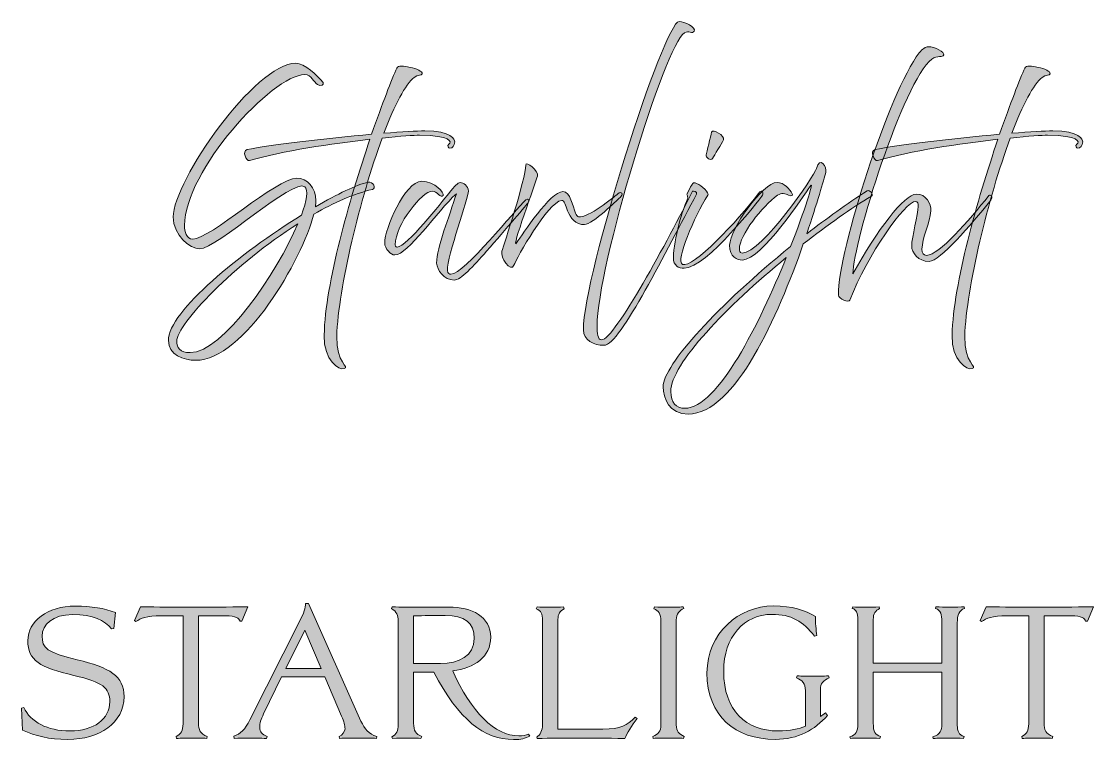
# Model space of a CAD drawing. Header units: millimetres. Extents: x 23.1 to 59.4, y -79.5 to -34.4.
# Drawn here: x 23.07 to 59.38, y -58.77 to -34.43 of the extents above; entities that cross this region are included whole.
import ezdxf

# ---------------------------------------------------------------- set-up
doc = ezdxf.new("R2010")
doc.units = ezdxf.units.MM
doc.header["$MEASUREMENT"] = 0
doc.layers.add('Layer 1', color=7, linetype='Continuous', lineweight=0)

msp = doc.modelspace()

# ---------------------------------------------------------------- hatches: boundary and pattern name
at = {"layer": 'Layer 1', "transparency": 33554687}
h = msp.add_hatch(color=250, dxfattribs=at)
h.dxf.hatch_style = 2
edge = h.paths.add_edge_path()
edge.add_spline(control_points=[(42.104, -44.881), (42.104, -43.026), (44.835, -34.432), (45.35, -34.432), (45.515, -34.432), (45.934, -34.642), (45.858, -34.762), (45.794, -34.864), (45.674, -34.731), (45.528, -34.819), (44.861, -35.226), (42.568, -42.759), (42.568, -44.76), (42.568, -44.982), (42.58, -45.224), (42.72, -45.224), (43.158, -45.224), (45.007, -41.769), (45.801, -40.187), (45.814, -40.161), (45.979, -40.206), (45.934, -40.288), (44.937, -42.137), (43.349, -45.408), (42.803, -45.408), (42.466, -45.408), (42.104, -45.23), (42.104, -44.881)], knot_values=[0, 0, 0, 0, 1, 1, 1, 2, 2, 2, 3, 3, 3, 4, 4, 4, 5, 5, 5, 6, 6, 6, 7, 7, 7, 8, 8, 8, 9, 9, 9, 9], degree=3, periodic=0)
h = msp.add_hatch(color=250, dxfattribs=at)
h.dxf.hatch_style = 2
edge = h.paths.add_edge_path()
edge.add_spline(control_points=[(50.74, -43.712), (50.74, -42.137), (52.462, -36.84), (53.478, -35.499), (53.58, -35.366), (53.7, -35.29), (53.776, -35.29), (54.018, -35.29), (54.342, -35.48), (54.31, -35.569), (54.278, -35.664), (54.094, -35.569), (53.91, -35.709), (52.931, -36.458), (51.235, -41.946), (51.235, -42.982), (52.042, -41.521), (52.97, -40.282), (53.382, -40.282), (53.713, -40.282), (53.884, -40.6), (53.872, -40.854), (53.852, -41.254), (53.573, -41.769), (53.573, -42.15), (53.573, -42.289), (53.624, -42.359), (53.726, -42.359), (54.157, -42.359), (55.155, -41.178), (55.841, -40.333), (55.885, -40.276), (55.999, -40.371), (55.904, -40.492), (55.218, -41.336), (54.177, -42.563), (53.814, -42.563), (53.446, -42.563), (53.224, -42.283), (53.224, -42.029), (53.224, -41.775), (53.446, -40.924), (53.446, -40.708), (53.446, -40.606), (53.427, -40.53), (53.363, -40.53), (53.001, -40.53), (51.718, -42.334), (51.134, -43.877), (51.096, -43.973), (50.74, -43.827), (50.74, -43.712)], knot_values=[0, 0, 0, 0, 1, 1, 1, 2, 2, 2, 3, 3, 3, 4, 4, 4, 5, 5, 5, 6, 6, 6, 7, 7, 7, 8, 8, 8, 9, 9, 9, 10, 10, 10, 11, 11, 11, 12, 12, 12, 13, 13, 13, 14, 14, 14, 15, 15, 15, 16, 16, 16, 17, 17, 17, 17], degree=3, periodic=0)
h = msp.add_hatch(color=250, dxfattribs=at)
h.dxf.hatch_style = 2
edge = h.paths.add_edge_path()
edge.add_spline(control_points=[(28.782, -45.656), (29.9, -45.656), (31.723, -42.956), (32.435, -41.286), (30.294, -42.645), (28.331, -44.678), (28.331, -45.275), (28.331, -45.478), (28.433, -45.656), (28.782, -45.656)], knot_values=[0, 0, 0, 0, 1, 1, 1, 2, 2, 2, 3, 3, 3, 3], degree=3, periodic=0)
edge = h.paths.add_edge_path()
edge.add_spline(control_points=[(28.045, -45.249), (28.045, -44.252), (30.516, -42.258), (32.549, -41), (32.733, -40.505), (32.79, -40.142), (32.663, -40.035), (32.288, -39.717), (29.684, -42.137), (29.106, -42.137), (28.769, -42.137), (28.211, -41.68), (28.211, -41.057), (28.211, -39.856), (30.98, -35.848), (32.365, -35.848), (32.651, -35.848), (33.089, -36.249), (33.286, -36.503), (33.324, -36.573), (33.216, -36.643), (33.095, -36.566), (32.974, -36.49), (32.892, -36.236), (32.669, -36.236), (31.558, -36.236), (28.592, -39.514), (28.592, -41.343), (28.592, -41.546), (28.661, -41.813), (28.871, -41.813), (29.449, -41.813), (31.71, -39.742), (32.396, -39.742), (32.752, -39.742), (33.044, -40.072), (33.044, -40.505), (33.044, -40.568), (33.038, -40.632), (33.025, -40.714), (33.775, -40.276), (34.423, -39.965), (34.81, -39.882), (34.988, -39.844), (35.096, -40.092), (34.956, -40.123), (34.327, -40.276), (33.648, -40.574), (32.974, -40.962), (32.581, -42.505), (30.605, -45.916), (28.973, -45.916), (28.573, -45.916), (28.045, -45.726), (28.045, -45.249)], knot_values=[0, 0, 0, 0, 1, 1, 1, 2, 2, 2, 3, 3, 3, 4, 4, 4, 5, 5, 5, 6, 6, 6, 7, 7, 7, 8, 8, 8, 9, 9, 9, 10, 10, 10, 11, 11, 11, 12, 12, 12, 13, 13, 13, 14, 14, 14, 15, 15, 15, 16, 16, 16, 17, 17, 17, 18, 18, 18, 18], degree=3, periodic=0)
h = msp.add_hatch(color=250, dxfattribs=at)
h.dxf.hatch_style = 2
edge = h.paths.add_edge_path()
edge.add_spline(control_points=[(33.322, -45.059), (33.367, -43.293), (34.173, -40.486), (34.872, -38.427), (33.589, -38.574), (31.899, -38.821), (30.794, -39.145), (30.692, -39.177), (30.521, -38.821), (30.711, -38.777), (31.41, -38.624), (33.386, -38.396), (34.929, -38.256), (35.291, -37.214), (35.615, -36.382), (35.787, -36.014), (35.831, -35.918), (36.009, -35.944), (36.231, -35.988), (36.447, -36.033), (36.663, -36.122), (36.638, -36.211), (36.625, -36.262), (36.498, -36.236), (36.371, -36.331), (36.072, -36.554), (35.71, -37.271), (35.348, -38.224), (35.958, -38.173), (36.46, -38.142), (36.733, -38.142), (37.648, -38.142), (37.743, -38.434), (37.743, -38.516), (37.743, -38.637), (37.667, -38.726), (37.578, -38.732), (37.533, -38.732), (37.476, -38.637), (37.546, -38.592), (37.654, -38.516), (37.622, -38.294), (36.555, -38.288), (36.377, -38.288), (35.907, -38.32), (35.291, -38.383), (34.535, -40.422), (33.811, -43.439), (33.748, -45.103), (33.716, -46.018), (34.211, -46.132), (34.002, -46.196), (33.83, -46.253), (33.303, -45.942), (33.322, -45.059)], knot_values=[0, 0, 0, 0, 1, 1, 1, 2, 2, 2, 3, 3, 3, 4, 4, 4, 5, 5, 5, 6, 6, 6, 7, 7, 7, 8, 8, 8, 9, 9, 9, 10, 10, 10, 11, 11, 11, 12, 12, 12, 13, 13, 13, 14, 14, 14, 15, 15, 15, 16, 16, 16, 17, 17, 17, 18, 18, 18, 18], degree=3, periodic=0)
h = msp.add_hatch(color=250, dxfattribs=at)
h.dxf.hatch_style = 2
edge = h.paths.add_edge_path()
edge.add_spline(control_points=[(54.594, -45.059), (54.639, -43.293), (55.446, -40.486), (56.144, -38.427), (54.861, -38.574), (53.172, -38.821), (52.066, -39.145), (51.965, -39.177), (51.793, -38.821), (51.984, -38.777), (52.682, -38.624), (54.658, -38.396), (56.202, -38.256), (56.564, -37.214), (56.887, -36.382), (57.059, -36.014), (57.103, -35.918), (57.281, -35.944), (57.504, -35.988), (57.72, -36.033), (57.935, -36.122), (57.91, -36.211), (57.898, -36.262), (57.77, -36.236), (57.643, -36.331), (57.345, -36.554), (56.983, -37.271), (56.621, -38.224), (57.231, -38.173), (57.732, -38.142), (58.005, -38.142), (58.92, -38.142), (59.016, -38.434), (59.016, -38.516), (59.016, -38.637), (58.939, -38.726), (58.85, -38.732), (58.806, -38.732), (58.749, -38.637), (58.818, -38.592), (58.927, -38.516), (58.895, -38.294), (57.828, -38.288), (57.65, -38.288), (57.18, -38.32), (56.564, -38.383), (55.808, -40.422), (55.084, -43.439), (55.02, -45.103), (54.988, -46.018), (55.484, -46.132), (55.274, -46.196), (55.103, -46.253), (54.575, -45.942), (54.594, -45.059)], knot_values=[0, 0, 0, 0, 1, 1, 1, 2, 2, 2, 3, 3, 3, 4, 4, 4, 5, 5, 5, 6, 6, 6, 7, 7, 7, 8, 8, 8, 9, 9, 9, 10, 10, 10, 11, 11, 11, 12, 12, 12, 13, 13, 13, 14, 14, 14, 15, 15, 15, 16, 16, 16, 17, 17, 17, 18, 18, 18, 18], degree=3, periodic=0)
h = msp.add_hatch(color=250, dxfattribs=at)
h.dxf.hatch_style = 2
edge = h.paths.add_edge_path()
edge.add_spline(control_points=[(46.257, -38.955), (46.283, -38.866), (46.41, -38.326), (46.448, -38.186), (46.486, -38.046), (46.905, -38.313), (46.848, -38.446), (46.791, -38.58), (46.53, -38.967), (46.48, -39.075), (46.429, -39.177), (46.232, -39.043), (46.257, -38.955)], knot_values=[0, 0, 0, 0, 1, 1, 1, 2, 2, 2, 3, 3, 3, 4, 4, 4, 4], degree=3, periodic=0)
edge = h.paths.add_edge_path()
edge.add_spline(control_points=[(45.152, -42.429), (45.152, -41.826), (45.489, -40.733), (45.622, -40.473), (45.641, -40.435), (45.641, -40.403), (45.635, -40.371), (45.628, -40.333), (45.59, -40.32), (45.616, -40.27), (45.756, -39.99), (45.794, -39.92), (45.838, -39.907), (45.863, -39.901), (45.902, -39.901), (45.94, -39.92), (46.124, -39.99), (46.365, -40.244), (46.321, -40.32), (45.863, -41.038), (45.216, -42.55), (45.457, -42.664), (45.8, -42.823), (47.337, -41.19), (48.029, -40.27), (48.182, -40.066), (48.22, -40.282), (48.15, -40.358), (48.08, -40.435), (46.276, -42.798), (45.514, -42.798), (45.33, -42.798), (45.152, -42.721), (45.152, -42.429)], knot_values=[0, 0, 0, 0, 1, 1, 1, 2, 2, 2, 3, 3, 3, 4, 4, 4, 5, 5, 5, 6, 6, 6, 7, 7, 7, 8, 8, 8, 9, 9, 9, 10, 10, 10, 11, 11, 11, 11], degree=3, periodic=0)
h = msp.add_hatch(color=250, dxfattribs=at)
h.dxf.hatch_style = 2
edge = h.paths.add_edge_path()
edge.add_spline(control_points=[(39.342, -42.219), (39.412, -42.01), (40.149, -39.761), (40.149, -39.298), (40.149, -39.139), (40.6, -39.494), (40.549, -39.673), (40.498, -39.85), (39.628, -42.238), (39.837, -41.94), (40.047, -41.641), (40.993, -40.187), (41.406, -40.2), (41.673, -40.206), (41.737, -40.689), (41.832, -40.924), (41.864, -40.994), (41.902, -41.044), (41.94, -41.051), (42.258, -41.102), (43.134, -40.39), (43.267, -40.276), (43.401, -40.161), (43.471, -40.295), (43.35, -40.397), (43.229, -40.498), (42.416, -41.305), (42.143, -41.318), (41.838, -41.33), (41.66, -41.083), (41.565, -40.854), (41.489, -40.663), (41.463, -40.492), (41.368, -40.498), (40.892, -40.549), (39.85, -42.448), (39.748, -42.696), (39.647, -42.944), (39.272, -42.429), (39.342, -42.219)], knot_values=[0, 0, 0, 0, 1, 1, 1, 2, 2, 2, 3, 3, 3, 4, 4, 4, 5, 5, 5, 6, 6, 6, 7, 7, 7, 8, 8, 8, 9, 9, 9, 10, 10, 10, 11, 11, 11, 12, 12, 12, 13, 13, 13, 13], degree=3, periodic=0)
h = msp.add_hatch(color=250, dxfattribs=at)
h.dxf.hatch_style = 2
edge = h.paths.add_edge_path()
edge.add_spline(control_points=[(45.539, -47.542), (46.657, -47.542), (48.08, -44.64), (48.975, -42.435), (46.974, -44.074), (45.063, -46.044), (45.063, -46.971), (45.063, -47.345), (45.24, -47.542), (45.539, -47.542)], knot_values=[0, 0, 0, 0, 1, 1, 1, 2, 2, 2, 3, 3, 3, 3], degree=3, periodic=0)
edge = h.paths.add_edge_path()
edge.add_spline(control_points=[(44.802, -46.812), (44.802, -46.081), (46.708, -44.011), (49.121, -42.061), (49.617, -40.809), (49.903, -39.869), (49.807, -39.996), (49.547, -40.352), (48.143, -42.518), (47.489, -42.518), (47.311, -42.518), (47.057, -42.423), (47.057, -42.016), (47.057, -41.47), (48.181, -39.889), (48.664, -39.889), (48.899, -39.889), (49.102, -40.123), (49.179, -40.27), (49.191, -40.295), (49.198, -40.384), (49.051, -40.314), (48.95, -40.263), (48.804, -40.231), (48.683, -40.32), (48.156, -40.695), (47.387, -41.68), (47.387, -42.143), (47.387, -42.188), (47.387, -42.283), (47.476, -42.283), (48.15, -42.283), (49.934, -39.66), (49.998, -39.412), (50.112, -38.98), (50.366, -39.368), (50.315, -39.545), (50.246, -39.793), (50.017, -40.606), (49.668, -41.629), (50.335, -41.114), (51.027, -40.619), (51.719, -40.168), (51.802, -40.117), (51.942, -40.301), (51.859, -40.352), (51.192, -40.752), (50.379, -41.324), (49.553, -41.972), (48.696, -44.405), (47.248, -47.739), (45.653, -47.739), (45.018, -47.739), (44.802, -47.206), (44.802, -46.812)], knot_values=[0, 0, 0, 0, 1, 1, 1, 2, 2, 2, 3, 3, 3, 4, 4, 4, 5, 5, 5, 6, 6, 6, 7, 7, 7, 8, 8, 8, 9, 9, 9, 10, 10, 10, 11, 11, 11, 12, 12, 12, 13, 13, 13, 14, 14, 14, 15, 15, 15, 16, 16, 16, 17, 17, 17, 18, 18, 18, 18], degree=3, periodic=0)
h = msp.add_hatch(color=250, dxfattribs=at)
h.dxf.hatch_style = 2
edge = h.paths.add_edge_path()
edge.add_spline(control_points=[(37.133, -42.62), (37.133, -42.08), (37.565, -41.044), (37.8, -40.27), (37.145, -40.873), (36.148, -42.347), (35.716, -42.347), (35.589, -42.347), (35.373, -42.15), (35.373, -41.927), (35.373, -41.489), (36.04, -39.85), (36.631, -39.85), (37.069, -39.85), (37.406, -40.25), (37.355, -40.327), (37.279, -40.435), (37.133, -40.181), (36.993, -40.181), (36.644, -40.181), (35.729, -41.318), (35.729, -42.003), (35.729, -42.073), (35.78, -42.08), (35.799, -42.08), (36.097, -42.08), (37.323, -40.543), (37.539, -40.27), (37.755, -39.996), (37.844, -39.895), (37.933, -39.895), (38.022, -39.895), (38.212, -40.009), (38.212, -40.181), (38.212, -40.409), (37.495, -42.372), (37.495, -42.867), (37.495, -42.982), (37.584, -43.001), (37.615, -43.001), (38.054, -43.001), (39.819, -40.79), (40.15, -40.479), (40.239, -40.397), (40.277, -40.523), (40.232, -40.574), (40.207, -40.606), (39.476, -41.476), (38.822, -42.219), (38.365, -42.734), (37.952, -43.198), (37.723, -43.198), (37.393, -43.198), (37.133, -42.855), (37.133, -42.62)], knot_values=[0, 0, 0, 0, 1, 1, 1, 2, 2, 2, 3, 3, 3, 4, 4, 4, 5, 5, 5, 6, 6, 6, 7, 7, 7, 8, 8, 8, 9, 9, 9, 10, 10, 10, 11, 11, 11, 12, 12, 12, 13, 13, 13, 14, 14, 14, 15, 15, 15, 16, 16, 16, 17, 17, 17, 18, 18, 18, 18], degree=3, periodic=0)
h = msp.add_hatch(color=250, dxfattribs=at)
h.dxf.hatch_style = 2
edge = h.paths.add_edge_path()
edge.add_spline(control_points=[(24.643, -58.761), (23.989, -58.761), (23.551, -58.647), (23.106, -58.45), (23.106, -58.45), (23.068, -57.701), (23.068, -57.701), (23.068, -57.701), (23.144, -57.681), (23.144, -57.681), (23.373, -58.17), (23.945, -58.475), (24.713, -58.475), (25.52, -58.475), (26.06, -58.075), (26.06, -57.485), (26.06, -57.014), (25.825, -56.824), (24.847, -56.595), (23.684, -56.322), (23.284, -56.087), (23.284, -55.42), (23.284, -54.753), (23.945, -54.245), (24.897, -54.245), (25.45, -54.245), (25.869, -54.321), (26.257, -54.461), (26.257, -54.461), (26.193, -55.001), (26.193, -55.001), (26.193, -55.001), (26.123, -55.013), (26.123, -55.013), (25.876, -54.728), (25.507, -54.531), (24.796, -54.531), (24.135, -54.531), (23.767, -54.874), (23.767, -55.261), (23.767, -55.655), (23.932, -55.826), (24.961, -56.068), (26.054, -56.322), (26.543, -56.614), (26.543, -57.313), (26.543, -58.209), (25.704, -58.761), (24.643, -58.761)], knot_values=[0, 0, 0, 0, 1, 1, 1, 2, 2, 2, 3, 3, 3, 4, 4, 4, 5, 5, 5, 6, 6, 6, 7, 7, 7, 8, 8, 8, 9, 9, 9, 10, 10, 10, 11, 11, 11, 12, 12, 12, 13, 13, 13, 14, 14, 14, 15, 15, 15, 16, 16, 16, 16], degree=3, periodic=0)
h = msp.add_hatch(color=250, dxfattribs=at)
h.dxf.hatch_style = 2
edge = h.paths.add_edge_path()
edge.add_spline(control_points=[(30.537, -54.759), (30.537, -54.759), (30.473, -54.759), (30.473, -54.759), (30.435, -54.664), (30.359, -54.575), (29.971, -54.575), (29.971, -54.575), (29.063, -54.575), (29.063, -54.575), (29.063, -54.575), (29.063, -58.196), (29.063, -58.196), (29.063, -58.45), (29.127, -58.571), (29.355, -58.66), (29.355, -58.66), (29.343, -58.729), (29.343, -58.729), (29.19, -58.717), (28.993, -58.717), (28.834, -58.717), (28.682, -58.717), (28.466, -58.723), (28.32, -58.729), (28.32, -58.729), (28.307, -58.66), (28.307, -58.66), (28.472, -58.583), (28.542, -58.469), (28.542, -58.234), (28.542, -58.234), (28.542, -54.575), (28.542, -54.575), (28.542, -54.575), (27.812, -54.575), (27.812, -54.575), (27.291, -54.575), (27.119, -54.652), (26.948, -54.772), (26.948, -54.772), (26.897, -54.734), (26.897, -54.734), (26.897, -54.734), (27.1, -54.27), (27.1, -54.27), (27.767, -54.277), (28.148, -54.283), (28.815, -54.283), (29.565, -54.283), (29.997, -54.277), (30.74, -54.27), (30.74, -54.27), (30.537, -54.759), (30.537, -54.759)], knot_values=[0, 0, 0, 0, 1, 1, 1, 2, 2, 2, 3, 3, 3, 4, 4, 4, 5, 5, 5, 6, 6, 6, 7, 7, 7, 8, 8, 8, 9, 9, 9, 10, 10, 10, 11, 11, 11, 12, 12, 12, 13, 13, 13, 14, 14, 14, 15, 15, 15, 16, 16, 16, 17, 17, 17, 18, 18, 18, 18], degree=3, periodic=0)
h = msp.add_hatch(color=250, dxfattribs=at)
h.dxf.hatch_style = 2
edge = h.paths.add_edge_path()
edge.add_spline(control_points=[(32.664, -55.064), (32.664, -55.064), (32.022, -56.36), (32.022, -56.36), (32.022, -56.36), (33.216, -56.36), (33.216, -56.36), (33.216, -56.36), (32.664, -55.064), (32.664, -55.064)], knot_values=[0, 0, 0, 0, 1, 1, 1, 2, 2, 2, 3, 3, 3, 3], degree=3, periodic=0)
edge = h.paths.add_edge_path()
edge.add_spline(control_points=[(35.09, -58.729), (34.906, -58.71), (34.747, -58.717), (34.512, -58.717), (34.296, -58.717), (34.048, -58.717), (33.845, -58.729), (33.845, -58.729), (33.826, -58.666), (33.826, -58.666), (33.94, -58.615), (34.029, -58.501), (34.029, -58.399), (34.029, -58.285), (33.997, -58.164), (33.915, -57.973), (33.915, -57.973), (33.343, -56.646), (33.343, -56.646), (33.343, -56.646), (31.882, -56.646), (31.882, -56.646), (31.882, -56.646), (31.273, -57.891), (31.273, -57.891), (31.177, -58.088), (31.139, -58.215), (31.139, -58.348), (31.139, -58.52), (31.222, -58.577), (31.387, -58.666), (31.387, -58.666), (31.368, -58.729), (31.368, -58.729), (31.152, -58.723), (30.974, -58.717), (30.758, -58.717), (30.567, -58.717), (30.459, -58.717), (30.275, -58.729), (30.275, -58.729), (30.263, -58.653), (30.263, -58.653), (30.485, -58.577), (30.644, -58.431), (30.809, -58.101), (30.809, -58.101), (32.498, -54.741), (32.498, -54.741), (32.632, -54.474), (32.689, -54.308), (32.689, -54.156), (32.689, -54.156), (32.797, -54.156), (32.797, -54.156), (32.797, -54.156), (34.569, -58.139), (34.569, -58.139), (34.69, -58.412), (34.842, -58.577), (35.103, -58.666), (35.103, -58.666), (35.09, -58.729), (35.09, -58.729)], knot_values=[0, 0, 0, 0, 1, 1, 1, 2, 2, 2, 3, 3, 3, 4, 4, 4, 5, 5, 5, 6, 6, 6, 7, 7, 7, 8, 8, 8, 9, 9, 9, 10, 10, 10, 11, 11, 11, 12, 12, 12, 13, 13, 13, 14, 14, 14, 15, 15, 15, 16, 16, 16, 17, 17, 17, 18, 18, 18, 19, 19, 19, 20, 20, 20, 21, 21, 21, 21], degree=3, periodic=0)
h = msp.add_hatch(color=250, dxfattribs=at)
h.dxf.hatch_style = 2
edge = h.paths.add_edge_path()
edge.add_spline(control_points=[(37.42, -54.562), (37.013, -54.562), (36.721, -54.569), (36.353, -54.575), (36.353, -54.575), (36.353, -56.188), (36.353, -56.188), (36.658, -56.188), (36.943, -56.195), (37.261, -56.195), (37.883, -56.195), (38.404, -55.928), (38.404, -55.344), (38.404, -54.804), (38.087, -54.562), (37.42, -54.562)], knot_values=[0, 0, 0, 0, 1, 1, 1, 2, 2, 2, 3, 3, 3, 4, 4, 4, 5, 5, 5, 5], degree=3, periodic=0)
edge = h.paths.add_edge_path()
edge.add_spline(control_points=[(39.738, -58.767), (38.735, -58.767), (37.883, -58.094), (37.032, -56.481), (36.759, -56.481), (36.562, -56.481), (36.353, -56.481), (36.353, -56.481), (36.353, -58.209), (36.353, -58.209), (36.353, -58.469), (36.429, -58.577), (36.626, -58.66), (36.626, -58.66), (36.594, -58.729), (36.594, -58.729), (36.391, -58.71), (36.289, -58.717), (36.111, -58.717), (35.933, -58.717), (35.825, -58.717), (35.641, -58.729), (35.641, -58.729), (35.616, -58.672), (35.616, -58.672), (35.768, -58.602), (35.832, -58.469), (35.832, -58.259), (35.832, -58.259), (35.832, -54.728), (35.832, -54.728), (35.832, -54.588), (35.781, -54.423), (35.603, -54.327), (35.603, -54.327), (35.622, -54.27), (35.622, -54.27), (35.94, -54.283), (36.181, -54.283), (36.499, -54.283), (36.835, -54.283), (37.216, -54.277), (37.547, -54.277), (38.322, -54.277), (38.963, -54.601), (38.963, -55.299), (38.963, -55.973), (38.404, -56.335), (37.68, -56.443), (38.296, -57.834), (39.109, -58.64), (39.916, -58.64), (40.056, -58.64), (40.145, -58.628), (40.246, -58.583), (40.246, -58.583), (40.284, -58.653), (40.284, -58.653), (40.132, -58.729), (39.999, -58.767), (39.738, -58.767)], knot_values=[0, 0, 0, 0, 1, 1, 1, 2, 2, 2, 3, 3, 3, 4, 4, 4, 5, 5, 5, 6, 6, 6, 7, 7, 7, 8, 8, 8, 9, 9, 9, 10, 10, 10, 11, 11, 11, 12, 12, 12, 13, 13, 13, 14, 14, 14, 15, 15, 15, 16, 16, 16, 17, 17, 17, 18, 18, 18, 19, 19, 19, 20, 20, 20, 20], degree=3, periodic=0)
h = msp.add_hatch(color=250, dxfattribs=at)
h.dxf.hatch_style = 2
edge = h.paths.add_edge_path()
edge.add_spline(control_points=[(43.503, -58.729), (42.855, -58.723), (42.487, -58.723), (41.839, -58.723), (41.331, -58.723), (41.02, -58.723), (40.537, -58.729), (40.537, -58.729), (40.524, -58.685), (40.524, -58.685), (40.632, -58.615), (40.721, -58.45), (40.721, -58.266), (40.721, -58.266), (40.721, -54.741), (40.721, -54.741), (40.721, -54.493), (40.67, -54.397), (40.505, -54.34), (40.505, -54.34), (40.537, -54.27), (40.537, -54.27), (40.651, -54.283), (40.791, -54.283), (40.95, -54.283), (41.109, -54.283), (41.318, -54.283), (41.433, -54.27), (41.433, -54.27), (41.452, -54.34), (41.452, -54.34), (41.299, -54.41), (41.242, -54.518), (41.242, -54.702), (41.242, -54.702), (41.242, -58.412), (41.242, -58.412), (41.242, -58.412), (42.766, -58.412), (42.766, -58.412), (43.389, -58.412), (43.567, -58.291), (43.859, -58.005), (43.859, -58.005), (43.923, -58.056), (43.923, -58.056), (43.745, -58.272), (43.579, -58.571), (43.503, -58.729)], knot_values=[0, 0, 0, 0, 1, 1, 1, 2, 2, 2, 3, 3, 3, 4, 4, 4, 5, 5, 5, 6, 6, 6, 7, 7, 7, 8, 8, 8, 9, 9, 9, 10, 10, 10, 11, 11, 11, 12, 12, 12, 13, 13, 13, 14, 14, 14, 15, 15, 15, 16, 16, 16, 16], degree=3, periodic=0)
h = msp.add_hatch(color=250, dxfattribs=at)
h.dxf.hatch_style = 2
edge = h.paths.add_edge_path()
edge.add_spline(control_points=[(45.497, -58.729), (45.338, -58.717), (45.153, -58.717), (44.995, -58.717), (44.811, -58.717), (44.633, -58.717), (44.468, -58.729), (44.468, -58.729), (44.455, -58.666), (44.455, -58.666), (44.639, -58.583), (44.728, -58.494), (44.728, -58.272), (44.728, -58.272), (44.728, -54.753), (44.728, -54.753), (44.728, -54.506), (44.652, -54.397), (44.487, -54.334), (44.487, -54.334), (44.512, -54.27), (44.512, -54.27), (44.671, -54.283), (44.823, -54.283), (44.982, -54.283), (45.141, -54.283), (45.338, -54.283), (45.484, -54.27), (45.484, -54.27), (45.509, -54.327), (45.509, -54.327), (45.35, -54.391), (45.249, -54.506), (45.249, -54.709), (45.249, -54.709), (45.249, -58.266), (45.249, -58.266), (45.249, -58.488), (45.344, -58.583), (45.516, -58.666), (45.516, -58.666), (45.497, -58.729), (45.497, -58.729)], knot_values=[0, 0, 0, 0, 1, 1, 1, 2, 2, 2, 3, 3, 3, 4, 4, 4, 5, 5, 5, 6, 6, 6, 7, 7, 7, 8, 8, 8, 9, 9, 9, 10, 10, 10, 11, 11, 11, 12, 12, 12, 13, 13, 13, 14, 14, 14, 14], degree=3, periodic=0)
h = msp.add_hatch(color=250, dxfattribs=at)
h.dxf.hatch_style = 2
edge = h.paths.add_edge_path()
edge.add_spline(control_points=[(50.133, -57.071), (50.133, -57.071), (50.133, -57.986), (50.133, -57.986), (50.19, -57.948), (50.247, -57.91), (50.304, -57.866), (50.304, -57.866), (50.374, -57.948), (50.374, -57.948), (49.942, -58.437), (49.39, -58.761), (48.595, -58.761), (47.249, -58.761), (46.29, -57.973), (46.29, -56.506), (46.29, -55.16), (47.382, -54.239), (48.532, -54.239), (49.186, -54.239), (49.606, -54.385), (49.961, -54.601), (49.961, -54.772), (49.987, -55.071), (50.012, -55.236), (50.012, -55.236), (49.936, -55.268), (49.936, -55.268), (49.548, -54.759), (49.148, -54.524), (48.488, -54.524), (47.554, -54.524), (46.855, -55.28), (46.855, -56.449), (46.855, -57.789), (47.624, -58.475), (48.697, -58.475), (49.116, -58.475), (49.402, -58.405), (49.625, -58.31), (49.625, -58.31), (49.625, -57.11), (49.625, -57.11), (49.625, -56.875), (49.51, -56.741), (49.326, -56.678), (49.326, -56.678), (49.345, -56.608), (49.345, -56.608), (49.504, -56.62), (49.713, -56.62), (49.872, -56.62), (50.057, -56.62), (50.228, -56.62), (50.406, -56.608), (50.406, -56.608), (50.431, -56.678), (50.431, -56.678), (50.228, -56.76), (50.133, -56.868), (50.133, -57.071)], knot_values=[0, 0, 0, 0, 1, 1, 1, 2, 2, 2, 3, 3, 3, 4, 4, 4, 5, 5, 5, 6, 6, 6, 7, 7, 7, 8, 8, 8, 9, 9, 9, 10, 10, 10, 11, 11, 11, 12, 12, 12, 13, 13, 13, 14, 14, 14, 15, 15, 15, 16, 16, 16, 17, 17, 17, 18, 18, 18, 19, 19, 19, 20, 20, 20, 20], degree=3, periodic=0)
h = msp.add_hatch(color=250, dxfattribs=at)
h.dxf.hatch_style = 2
edge = h.paths.add_edge_path()
edge.add_spline(control_points=[(54.768, -54.817), (54.768, -54.817), (54.768, -58.278), (54.768, -58.278), (54.768, -58.494), (54.825, -58.596), (54.997, -58.666), (54.997, -58.666), (54.984, -58.729), (54.984, -58.729), (54.832, -58.723), (54.647, -58.717), (54.501, -58.717), (54.324, -58.717), (54.108, -58.723), (53.955, -58.729), (53.955, -58.729), (53.942, -58.672), (53.942, -58.672), (54.19, -58.59), (54.247, -58.463), (54.247, -58.253), (54.247, -58.253), (54.247, -56.481), (54.247, -56.481), (54.247, -56.481), (51.922, -56.481), (51.922, -56.481), (51.922, -56.481), (51.922, -58.202), (51.922, -58.202), (51.922, -58.526), (51.986, -58.583), (52.17, -58.666), (52.17, -58.666), (52.145, -58.729), (52.145, -58.729), (52.005, -58.717), (51.834, -58.717), (51.669, -58.717), (51.471, -58.717), (51.332, -58.717), (51.148, -58.729), (51.148, -58.729), (51.129, -58.672), (51.129, -58.672), (51.332, -58.615), (51.402, -58.494), (51.402, -58.228), (51.402, -58.228), (51.402, -54.721), (51.402, -54.721), (51.402, -54.455), (51.351, -54.372), (51.211, -54.321), (51.211, -54.321), (51.23, -54.27), (51.23, -54.27), (51.338, -54.283), (51.51, -54.283), (51.656, -54.283), (51.827, -54.283), (51.973, -54.283), (52.119, -54.27), (52.119, -54.27), (52.132, -54.327), (52.132, -54.327), (51.992, -54.397), (51.922, -54.499), (51.922, -54.696), (51.922, -54.696), (51.922, -56.176), (51.922, -56.176), (51.922, -56.176), (54.247, -56.176), (54.247, -56.176), (54.247, -56.176), (54.247, -54.778), (54.247, -54.778), (54.247, -54.524), (54.215, -54.397), (54.031, -54.321), (54.031, -54.321), (54.044, -54.27), (54.044, -54.27), (54.178, -54.277), (54.343, -54.283), (54.52, -54.283), (54.686, -54.283), (54.908, -54.277), (54.997, -54.27), (54.997, -54.27), (55.01, -54.321), (55.01, -54.321), (54.832, -54.397), (54.768, -54.531), (54.768, -54.817)], knot_values=[0, 0, 0, 0, 1, 1, 1, 2, 2, 2, 3, 3, 3, 4, 4, 4, 5, 5, 5, 6, 6, 6, 7, 7, 7, 8, 8, 8, 9, 9, 9, 10, 10, 10, 11, 11, 11, 12, 12, 12, 13, 13, 13, 14, 14, 14, 15, 15, 15, 16, 16, 16, 17, 17, 17, 18, 18, 18, 19, 19, 19, 20, 20, 20, 21, 21, 21, 22, 22, 22, 23, 23, 23, 24, 24, 24, 25, 25, 25, 26, 26, 26, 27, 27, 27, 28, 28, 28, 29, 29, 29, 30, 30, 30, 31, 31, 31, 32, 32, 32, 32], degree=3, periodic=0)
h = msp.add_hatch(color=250, dxfattribs=at)
h.dxf.hatch_style = 2
edge = h.paths.add_edge_path()
edge.add_spline(control_points=[(59.181, -54.759), (59.181, -54.759), (59.117, -54.759), (59.117, -54.759), (59.08, -54.664), (59.003, -54.575), (58.616, -54.575), (58.616, -54.575), (57.707, -54.575), (57.707, -54.575), (57.707, -54.575), (57.707, -58.196), (57.707, -58.196), (57.707, -58.45), (57.771, -58.571), (58, -58.66), (58, -58.66), (57.987, -58.729), (57.987, -58.729), (57.835, -58.717), (57.637, -58.717), (57.479, -58.717), (57.326, -58.717), (57.11, -58.723), (56.964, -58.729), (56.964, -58.729), (56.952, -58.66), (56.952, -58.66), (57.117, -58.583), (57.187, -58.469), (57.187, -58.234), (57.187, -58.234), (57.187, -54.575), (57.187, -54.575), (57.187, -54.575), (56.456, -54.575), (56.456, -54.575), (55.935, -54.575), (55.764, -54.652), (55.592, -54.772), (55.592, -54.772), (55.541, -54.734), (55.541, -54.734), (55.541, -54.734), (55.745, -54.27), (55.745, -54.27), (56.412, -54.277), (56.793, -54.283), (57.46, -54.283), (58.209, -54.283), (58.641, -54.277), (59.384, -54.27), (59.384, -54.27), (59.181, -54.759), (59.181, -54.759)], knot_values=[0, 0, 0, 0, 1, 1, 1, 2, 2, 2, 3, 3, 3, 4, 4, 4, 5, 5, 5, 6, 6, 6, 7, 7, 7, 8, 8, 8, 9, 9, 9, 10, 10, 10, 11, 11, 11, 12, 12, 12, 13, 13, 13, 14, 14, 14, 15, 15, 15, 16, 16, 16, 17, 17, 17, 18, 18, 18, 18], degree=3, periodic=0)

# ---------------------------------------------------------------- linework, layer by layer
at = {"layer": 'Layer 1'}
for points, knots in [([(42.104, -44.881), (42.104, -43.026), (44.835, -34.432), (45.35, -34.432), (45.515, -34.432), (45.934, -34.642), (45.858, -34.762), (45.794, -34.864), (45.674, -34.731), (45.528, -34.819), (44.861, -35.226), (42.568, -42.759), (42.568, -44.76), (42.568, -44.982), (42.58, -45.224), (42.72, -45.224), (43.158, -45.224), (45.007, -41.769), (45.801, -40.187), (45.814, -40.161), (45.979, -40.206), (45.934, -40.288), (44.937, -42.137), (43.349, -45.408), (42.803, -45.408), (42.466, -45.408), (42.104, -45.23), (42.104, -44.881)], [0, 0, 0, 0, 1, 1, 1, 2, 2, 2, 3, 3, 3, 4, 4, 4, 5, 5, 5, 6, 6, 6, 7, 7, 7, 8, 8, 8, 9, 9, 9, 9]), ([(50.74, -43.712), (50.74, -42.137), (52.462, -36.84), (53.478, -35.499), (53.58, -35.366), (53.7, -35.29), (53.776, -35.29), (54.018, -35.29), (54.342, -35.48), (54.31, -35.569), (54.278, -35.664), (54.094, -35.569), (53.91, -35.709), (52.931, -36.458), (51.235, -41.946), (51.235, -42.982), (52.042, -41.521), (52.97, -40.282), (53.382, -40.282), (53.713, -40.282), (53.884, -40.6), (53.872, -40.854), (53.852, -41.254), (53.573, -41.769), (53.573, -42.15), (53.573, -42.289), (53.624, -42.359), (53.726, -42.359), (54.157, -42.359), (55.155, -41.178), (55.841, -40.333), (55.885, -40.276), (55.999, -40.371), (55.904, -40.492), (55.218, -41.336), (54.177, -42.563), (53.814, -42.563), (53.446, -42.563), (53.224, -42.283), (53.224, -42.029), (53.224, -41.775), (53.446, -40.924), (53.446, -40.708), (53.446, -40.606), (53.427, -40.53), (53.363, -40.53), (53.001, -40.53), (51.718, -42.334), (51.134, -43.877), (51.096, -43.973), (50.74, -43.827), (50.74, -43.712)], [0, 0, 0, 0, 1, 1, 1, 2, 2, 2, 3, 3, 3, 4, 4, 4, 5, 5, 5, 6, 6, 6, 7, 7, 7, 8, 8, 8, 9, 9, 9, 10, 10, 10, 11, 11, 11, 12, 12, 12, 13, 13, 13, 14, 14, 14, 15, 15, 15, 16, 16, 16, 17, 17, 17, 17]), ([(28.045, -45.249), (28.045, -44.252), (30.516, -42.258), (32.549, -41), (32.733, -40.505), (32.79, -40.142), (32.663, -40.035), (32.288, -39.717), (29.684, -42.137), (29.106, -42.137), (28.769, -42.137), (28.211, -41.68), (28.211, -41.057), (28.211, -39.856), (30.98, -35.848), (32.365, -35.848), (32.651, -35.848), (33.089, -36.249), (33.286, -36.503), (33.324, -36.573), (33.216, -36.643), (33.095, -36.566), (32.974, -36.49), (32.892, -36.236), (32.669, -36.236), (31.558, -36.236), (28.592, -39.514), (28.592, -41.343), (28.592, -41.546), (28.661, -41.813), (28.871, -41.813), (29.449, -41.813), (31.71, -39.742), (32.396, -39.742), (32.752, -39.742), (33.044, -40.072), (33.044, -40.505), (33.044, -40.568), (33.038, -40.632), (33.025, -40.714), (33.775, -40.276), (34.423, -39.965), (34.81, -39.882), (34.988, -39.844), (35.096, -40.092), (34.956, -40.123), (34.327, -40.276), (33.648, -40.574), (32.974, -40.962), (32.581, -42.505), (30.605, -45.916), (28.973, -45.916), (28.573, -45.916), (28.045, -45.726), (28.045, -45.249)], [0, 0, 0, 0, 1, 1, 1, 2, 2, 2, 3, 3, 3, 4, 4, 4, 5, 5, 5, 6, 6, 6, 7, 7, 7, 8, 8, 8, 9, 9, 9, 10, 10, 10, 11, 11, 11, 12, 12, 12, 13, 13, 13, 14, 14, 14, 15, 15, 15, 16, 16, 16, 17, 17, 17, 18, 18, 18, 18]), ([(33.322, -45.059), (33.367, -43.293), (34.173, -40.486), (34.872, -38.427), (33.589, -38.574), (31.899, -38.821), (30.794, -39.145), (30.692, -39.177), (30.521, -38.821), (30.711, -38.777), (31.41, -38.624), (33.386, -38.396), (34.929, -38.256), (35.291, -37.214), (35.615, -36.382), (35.787, -36.014), (35.831, -35.918), (36.009, -35.944), (36.231, -35.988), (36.447, -36.033), (36.663, -36.122), (36.638, -36.211), (36.625, -36.262), (36.498, -36.236), (36.371, -36.331), (36.072, -36.554), (35.71, -37.271), (35.348, -38.224), (35.958, -38.173), (36.46, -38.142), (36.733, -38.142), (37.648, -38.142), (37.743, -38.434), (37.743, -38.516), (37.743, -38.637), (37.667, -38.726), (37.578, -38.732), (37.533, -38.732), (37.476, -38.637), (37.546, -38.592), (37.654, -38.516), (37.622, -38.294), (36.555, -38.288), (36.377, -38.288), (35.907, -38.32), (35.291, -38.383), (34.535, -40.422), (33.811, -43.439), (33.748, -45.103), (33.716, -46.018), (34.211, -46.132), (34.002, -46.196), (33.83, -46.253), (33.303, -45.942), (33.322, -45.059)], [0, 0, 0, 0, 1, 1, 1, 2, 2, 2, 3, 3, 3, 4, 4, 4, 5, 5, 5, 6, 6, 6, 7, 7, 7, 8, 8, 8, 9, 9, 9, 10, 10, 10, 11, 11, 11, 12, 12, 12, 13, 13, 13, 14, 14, 14, 15, 15, 15, 16, 16, 16, 17, 17, 17, 18, 18, 18, 18]), ([(54.594, -45.059), (54.639, -43.293), (55.446, -40.486), (56.144, -38.427), (54.861, -38.574), (53.172, -38.821), (52.066, -39.145), (51.965, -39.177), (51.793, -38.821), (51.984, -38.777), (52.682, -38.624), (54.658, -38.396), (56.202, -38.256), (56.564, -37.214), (56.887, -36.382), (57.059, -36.014), (57.103, -35.918), (57.281, -35.944), (57.504, -35.988), (57.72, -36.033), (57.935, -36.122), (57.91, -36.211), (57.898, -36.262), (57.77, -36.236), (57.643, -36.331), (57.345, -36.554), (56.983, -37.271), (56.621, -38.224), (57.231, -38.173), (57.732, -38.142), (58.005, -38.142), (58.92, -38.142), (59.016, -38.434), (59.016, -38.516), (59.016, -38.637), (58.939, -38.726), (58.85, -38.732), (58.806, -38.732), (58.749, -38.637), (58.818, -38.592), (58.927, -38.516), (58.895, -38.294), (57.828, -38.288), (57.65, -38.288), (57.18, -38.32), (56.564, -38.383), (55.808, -40.422), (55.084, -43.439), (55.02, -45.103), (54.988, -46.018), (55.484, -46.132), (55.274, -46.196), (55.103, -46.253), (54.575, -45.942), (54.594, -45.059)], [0, 0, 0, 0, 1, 1, 1, 2, 2, 2, 3, 3, 3, 4, 4, 4, 5, 5, 5, 6, 6, 6, 7, 7, 7, 8, 8, 8, 9, 9, 9, 10, 10, 10, 11, 11, 11, 12, 12, 12, 13, 13, 13, 14, 14, 14, 15, 15, 15, 16, 16, 16, 17, 17, 17, 18, 18, 18, 18]), ([(46.257, -38.955), (46.283, -38.866), (46.41, -38.326), (46.448, -38.186), (46.486, -38.046), (46.905, -38.313), (46.848, -38.446), (46.791, -38.58), (46.53, -38.967), (46.48, -39.075), (46.429, -39.177), (46.232, -39.043), (46.257, -38.955)], [0, 0, 0, 0, 1, 1, 1, 2, 2, 2, 3, 3, 3, 4, 4, 4, 4]), ([(39.342, -42.219), (39.412, -42.01), (40.149, -39.761), (40.149, -39.298), (40.149, -39.139), (40.6, -39.494), (40.549, -39.673), (40.498, -39.85), (39.628, -42.238), (39.837, -41.94), (40.047, -41.641), (40.993, -40.187), (41.406, -40.2), (41.673, -40.206), (41.737, -40.689), (41.832, -40.924), (41.864, -40.994), (41.902, -41.044), (41.94, -41.051), (42.258, -41.102), (43.134, -40.39), (43.267, -40.276), (43.401, -40.161), (43.471, -40.295), (43.35, -40.397), (43.229, -40.498), (42.416, -41.305), (42.143, -41.318), (41.838, -41.33), (41.66, -41.083), (41.565, -40.854), (41.489, -40.663), (41.463, -40.492), (41.368, -40.498), (40.892, -40.549), (39.85, -42.448), (39.748, -42.696), (39.647, -42.944), (39.272, -42.429), (39.342, -42.219)], [0, 0, 0, 0, 1, 1, 1, 2, 2, 2, 3, 3, 3, 4, 4, 4, 5, 5, 5, 6, 6, 6, 7, 7, 7, 8, 8, 8, 9, 9, 9, 10, 10, 10, 11, 11, 11, 12, 12, 12, 13, 13, 13, 13]), ([(44.802, -46.812), (44.802, -46.081), (46.708, -44.011), (49.121, -42.061), (49.617, -40.809), (49.903, -39.869), (49.807, -39.996), (49.547, -40.352), (48.143, -42.518), (47.489, -42.518), (47.311, -42.518), (47.057, -42.423), (47.057, -42.016), (47.057, -41.47), (48.181, -39.889), (48.664, -39.889), (48.899, -39.889), (49.102, -40.123), (49.179, -40.27), (49.191, -40.295), (49.198, -40.384), (49.051, -40.314), (48.95, -40.263), (48.804, -40.231), (48.683, -40.32), (48.156, -40.695), (47.387, -41.68), (47.387, -42.143), (47.387, -42.188), (47.387, -42.283), (47.476, -42.283), (48.15, -42.283), (49.934, -39.66), (49.998, -39.412), (50.112, -38.98), (50.366, -39.368), (50.315, -39.545), (50.246, -39.793), (50.017, -40.606), (49.668, -41.629), (50.335, -41.114), (51.027, -40.619), (51.719, -40.168), (51.802, -40.117), (51.942, -40.301), (51.859, -40.352), (51.192, -40.752), (50.379, -41.324), (49.553, -41.972), (48.696, -44.405), (47.248, -47.739), (45.653, -47.739), (45.018, -47.739), (44.802, -47.206), (44.802, -46.812)], [0, 0, 0, 0, 1, 1, 1, 2, 2, 2, 3, 3, 3, 4, 4, 4, 5, 5, 5, 6, 6, 6, 7, 7, 7, 8, 8, 8, 9, 9, 9, 10, 10, 10, 11, 11, 11, 12, 12, 12, 13, 13, 13, 14, 14, 14, 15, 15, 15, 16, 16, 16, 17, 17, 17, 18, 18, 18, 18]), ([(37.133, -42.62), (37.133, -42.08), (37.565, -41.044), (37.8, -40.27), (37.145, -40.873), (36.148, -42.347), (35.716, -42.347), (35.589, -42.347), (35.373, -42.15), (35.373, -41.927), (35.373, -41.489), (36.04, -39.85), (36.631, -39.85), (37.069, -39.85), (37.406, -40.25), (37.355, -40.327), (37.279, -40.435), (37.133, -40.181), (36.993, -40.181), (36.644, -40.181), (35.729, -41.318), (35.729, -42.003), (35.729, -42.073), (35.78, -42.08), (35.799, -42.08), (36.097, -42.08), (37.323, -40.543), (37.539, -40.27), (37.755, -39.996), (37.844, -39.895), (37.933, -39.895), (38.022, -39.895), (38.212, -40.009), (38.212, -40.181), (38.212, -40.409), (37.495, -42.372), (37.495, -42.867), (37.495, -42.982), (37.584, -43.001), (37.615, -43.001), (38.054, -43.001), (39.819, -40.79), (40.15, -40.479), (40.239, -40.397), (40.277, -40.523), (40.232, -40.574), (40.207, -40.606), (39.476, -41.476), (38.822, -42.219), (38.365, -42.734), (37.952, -43.198), (37.723, -43.198), (37.393, -43.198), (37.133, -42.855), (37.133, -42.62)], [0, 0, 0, 0, 1, 1, 1, 2, 2, 2, 3, 3, 3, 4, 4, 4, 5, 5, 5, 6, 6, 6, 7, 7, 7, 8, 8, 8, 9, 9, 9, 10, 10, 10, 11, 11, 11, 12, 12, 12, 13, 13, 13, 14, 14, 14, 15, 15, 15, 16, 16, 16, 17, 17, 17, 18, 18, 18, 18]), ([(45.152, -42.429), (45.152, -41.826), (45.489, -40.733), (45.622, -40.473), (45.641, -40.435), (45.641, -40.403), (45.635, -40.371), (45.628, -40.333), (45.59, -40.32), (45.616, -40.27), (45.756, -39.99), (45.794, -39.92), (45.838, -39.907), (45.863, -39.901), (45.902, -39.901), (45.94, -39.92), (46.124, -39.99), (46.365, -40.244), (46.321, -40.32), (45.863, -41.038), (45.216, -42.55), (45.457, -42.664), (45.8, -42.823), (47.337, -41.19), (48.029, -40.27), (48.182, -40.066), (48.22, -40.282), (48.15, -40.358), (48.08, -40.435), (46.276, -42.798), (45.514, -42.798), (45.33, -42.798), (45.152, -42.721), (45.152, -42.429)], [0, 0, 0, 0, 1, 1, 1, 2, 2, 2, 3, 3, 3, 4, 4, 4, 5, 5, 5, 6, 6, 6, 7, 7, 7, 8, 8, 8, 9, 9, 9, 10, 10, 10, 11, 11, 11, 11]), ([(28.782, -45.656), (29.9, -45.656), (31.723, -42.956), (32.435, -41.286), (30.294, -42.645), (28.331, -44.678), (28.331, -45.275), (28.331, -45.478), (28.433, -45.656), (28.782, -45.656)], [0, 0, 0, 0, 1, 1, 1, 2, 2, 2, 3, 3, 3, 3]), ([(45.539, -47.542), (46.657, -47.542), (48.08, -44.64), (48.975, -42.435), (46.974, -44.074), (45.063, -46.044), (45.063, -46.971), (45.063, -47.345), (45.24, -47.542), (45.539, -47.542)], [0, 0, 0, 0, 1, 1, 1, 2, 2, 2, 3, 3, 3, 3]), ([(24.643, -58.761), (23.989, -58.761), (23.551, -58.647), (23.106, -58.45), (23.106, -58.45), (23.068, -57.701), (23.068, -57.701), (23.068, -57.701), (23.144, -57.681), (23.144, -57.681), (23.373, -58.17), (23.945, -58.475), (24.713, -58.475), (25.52, -58.475), (26.06, -58.075), (26.06, -57.485), (26.06, -57.014), (25.825, -56.824), (24.847, -56.595), (23.684, -56.322), (23.284, -56.087), (23.284, -55.42), (23.284, -54.753), (23.945, -54.245), (24.897, -54.245), (25.45, -54.245), (25.869, -54.321), (26.257, -54.461), (26.257, -54.461), (26.193, -55.001), (26.193, -55.001), (26.193, -55.001), (26.123, -55.013), (26.123, -55.013), (25.876, -54.728), (25.507, -54.531), (24.796, -54.531), (24.135, -54.531), (23.767, -54.874), (23.767, -55.261), (23.767, -55.655), (23.932, -55.826), (24.961, -56.068), (26.054, -56.322), (26.543, -56.614), (26.543, -57.313), (26.543, -58.209), (25.704, -58.761), (24.643, -58.761)], [0, 0, 0, 0, 1, 1, 1, 2, 2, 2, 3, 3, 3, 4, 4, 4, 5, 5, 5, 6, 6, 6, 7, 7, 7, 8, 8, 8, 9, 9, 9, 10, 10, 10, 11, 11, 11, 12, 12, 12, 13, 13, 13, 14, 14, 14, 15, 15, 15, 16, 16, 16, 16]), ([(30.537, -54.759), (30.537, -54.759), (30.473, -54.759), (30.473, -54.759), (30.435, -54.664), (30.359, -54.575), (29.971, -54.575), (29.971, -54.575), (29.063, -54.575), (29.063, -54.575), (29.063, -54.575), (29.063, -58.196), (29.063, -58.196), (29.063, -58.45), (29.127, -58.571), (29.355, -58.66), (29.355, -58.66), (29.343, -58.729), (29.343, -58.729), (29.19, -58.717), (28.993, -58.717), (28.834, -58.717), (28.682, -58.717), (28.466, -58.723), (28.32, -58.729), (28.32, -58.729), (28.307, -58.66), (28.307, -58.66), (28.472, -58.583), (28.542, -58.469), (28.542, -58.234), (28.542, -58.234), (28.542, -54.575), (28.542, -54.575), (28.542, -54.575), (27.812, -54.575), (27.812, -54.575), (27.291, -54.575), (27.119, -54.652), (26.948, -54.772), (26.948, -54.772), (26.897, -54.734), (26.897, -54.734), (26.897, -54.734), (27.1, -54.27), (27.1, -54.27), (27.767, -54.277), (28.148, -54.283), (28.815, -54.283), (29.565, -54.283), (29.997, -54.277), (30.74, -54.27), (30.74, -54.27), (30.537, -54.759), (30.537, -54.759)], [0, 0, 0, 0, 1, 1, 1, 2, 2, 2, 3, 3, 3, 4, 4, 4, 5, 5, 5, 6, 6, 6, 7, 7, 7, 8, 8, 8, 9, 9, 9, 10, 10, 10, 11, 11, 11, 12, 12, 12, 13, 13, 13, 14, 14, 14, 15, 15, 15, 16, 16, 16, 17, 17, 17, 18, 18, 18, 18]), ([(35.09, -58.729), (34.906, -58.71), (34.747, -58.717), (34.512, -58.717), (34.296, -58.717), (34.048, -58.717), (33.845, -58.729), (33.845, -58.729), (33.826, -58.666), (33.826, -58.666), (33.94, -58.615), (34.029, -58.501), (34.029, -58.399), (34.029, -58.285), (33.997, -58.164), (33.915, -57.973), (33.915, -57.973), (33.343, -56.646), (33.343, -56.646), (33.343, -56.646), (31.882, -56.646), (31.882, -56.646), (31.882, -56.646), (31.273, -57.891), (31.273, -57.891), (31.177, -58.088), (31.139, -58.215), (31.139, -58.348), (31.139, -58.52), (31.222, -58.577), (31.387, -58.666), (31.387, -58.666), (31.368, -58.729), (31.368, -58.729), (31.152, -58.723), (30.974, -58.717), (30.758, -58.717), (30.567, -58.717), (30.459, -58.717), (30.275, -58.729), (30.275, -58.729), (30.263, -58.653), (30.263, -58.653), (30.485, -58.577), (30.644, -58.431), (30.809, -58.101), (30.809, -58.101), (32.498, -54.741), (32.498, -54.741), (32.632, -54.474), (32.689, -54.308), (32.689, -54.156), (32.689, -54.156), (32.797, -54.156), (32.797, -54.156), (32.797, -54.156), (34.569, -58.139), (34.569, -58.139), (34.69, -58.412), (34.842, -58.577), (35.103, -58.666), (35.103, -58.666), (35.09, -58.729), (35.09, -58.729)], [0, 0, 0, 0, 1, 1, 1, 2, 2, 2, 3, 3, 3, 4, 4, 4, 5, 5, 5, 6, 6, 6, 7, 7, 7, 8, 8, 8, 9, 9, 9, 10, 10, 10, 11, 11, 11, 12, 12, 12, 13, 13, 13, 14, 14, 14, 15, 15, 15, 16, 16, 16, 17, 17, 17, 18, 18, 18, 19, 19, 19, 20, 20, 20, 21, 21, 21, 21]), ([(39.738, -58.767), (38.735, -58.767), (37.883, -58.094), (37.032, -56.481), (36.759, -56.481), (36.562, -56.481), (36.353, -56.481), (36.353, -56.481), (36.353, -58.209), (36.353, -58.209), (36.353, -58.469), (36.429, -58.577), (36.626, -58.66), (36.626, -58.66), (36.594, -58.729), (36.594, -58.729), (36.391, -58.71), (36.289, -58.717), (36.111, -58.717), (35.933, -58.717), (35.825, -58.717), (35.641, -58.729), (35.641, -58.729), (35.616, -58.672), (35.616, -58.672), (35.768, -58.602), (35.832, -58.469), (35.832, -58.259), (35.832, -58.259), (35.832, -54.728), (35.832, -54.728), (35.832, -54.588), (35.781, -54.423), (35.603, -54.327), (35.603, -54.327), (35.622, -54.27), (35.622, -54.27), (35.94, -54.283), (36.181, -54.283), (36.499, -54.283), (36.835, -54.283), (37.216, -54.277), (37.547, -54.277), (38.322, -54.277), (38.963, -54.601), (38.963, -55.299), (38.963, -55.973), (38.404, -56.335), (37.68, -56.443), (38.296, -57.834), (39.109, -58.64), (39.916, -58.64), (40.056, -58.64), (40.145, -58.628), (40.246, -58.583), (40.246, -58.583), (40.284, -58.653), (40.284, -58.653), (40.132, -58.729), (39.999, -58.767), (39.738, -58.767)], [0, 0, 0, 0, 1, 1, 1, 2, 2, 2, 3, 3, 3, 4, 4, 4, 5, 5, 5, 6, 6, 6, 7, 7, 7, 8, 8, 8, 9, 9, 9, 10, 10, 10, 11, 11, 11, 12, 12, 12, 13, 13, 13, 14, 14, 14, 15, 15, 15, 16, 16, 16, 17, 17, 17, 18, 18, 18, 19, 19, 19, 20, 20, 20, 20]), ([(43.503, -58.729), (42.855, -58.723), (42.487, -58.723), (41.839, -58.723), (41.331, -58.723), (41.02, -58.723), (40.537, -58.729), (40.537, -58.729), (40.524, -58.685), (40.524, -58.685), (40.632, -58.615), (40.721, -58.45), (40.721, -58.266), (40.721, -58.266), (40.721, -54.741), (40.721, -54.741), (40.721, -54.493), (40.67, -54.397), (40.505, -54.34), (40.505, -54.34), (40.537, -54.27), (40.537, -54.27), (40.651, -54.283), (40.791, -54.283), (40.95, -54.283), (41.109, -54.283), (41.318, -54.283), (41.433, -54.27), (41.433, -54.27), (41.452, -54.34), (41.452, -54.34), (41.299, -54.41), (41.242, -54.518), (41.242, -54.702), (41.242, -54.702), (41.242, -58.412), (41.242, -58.412), (41.242, -58.412), (42.766, -58.412), (42.766, -58.412), (43.389, -58.412), (43.567, -58.291), (43.859, -58.005), (43.859, -58.005), (43.923, -58.056), (43.923, -58.056), (43.745, -58.272), (43.579, -58.571), (43.503, -58.729)], [0, 0, 0, 0, 1, 1, 1, 2, 2, 2, 3, 3, 3, 4, 4, 4, 5, 5, 5, 6, 6, 6, 7, 7, 7, 8, 8, 8, 9, 9, 9, 10, 10, 10, 11, 11, 11, 12, 12, 12, 13, 13, 13, 14, 14, 14, 15, 15, 15, 16, 16, 16, 16]), ([(45.497, -58.729), (45.338, -58.717), (45.153, -58.717), (44.995, -58.717), (44.811, -58.717), (44.633, -58.717), (44.468, -58.729), (44.468, -58.729), (44.455, -58.666), (44.455, -58.666), (44.639, -58.583), (44.728, -58.494), (44.728, -58.272), (44.728, -58.272), (44.728, -54.753), (44.728, -54.753), (44.728, -54.506), (44.652, -54.397), (44.487, -54.334), (44.487, -54.334), (44.512, -54.27), (44.512, -54.27), (44.671, -54.283), (44.823, -54.283), (44.982, -54.283), (45.141, -54.283), (45.338, -54.283), (45.484, -54.27), (45.484, -54.27), (45.509, -54.327), (45.509, -54.327), (45.35, -54.391), (45.249, -54.506), (45.249, -54.709), (45.249, -54.709), (45.249, -58.266), (45.249, -58.266), (45.249, -58.488), (45.344, -58.583), (45.516, -58.666), (45.516, -58.666), (45.497, -58.729), (45.497, -58.729)], [0, 0, 0, 0, 1, 1, 1, 2, 2, 2, 3, 3, 3, 4, 4, 4, 5, 5, 5, 6, 6, 6, 7, 7, 7, 8, 8, 8, 9, 9, 9, 10, 10, 10, 11, 11, 11, 12, 12, 12, 13, 13, 13, 14, 14, 14, 14]), ([(50.133, -57.071), (50.133, -57.071), (50.133, -57.986), (50.133, -57.986), (50.19, -57.948), (50.247, -57.91), (50.304, -57.866), (50.304, -57.866), (50.374, -57.948), (50.374, -57.948), (49.942, -58.437), (49.39, -58.761), (48.595, -58.761), (47.249, -58.761), (46.29, -57.973), (46.29, -56.506), (46.29, -55.16), (47.382, -54.239), (48.532, -54.239), (49.186, -54.239), (49.606, -54.385), (49.961, -54.601), (49.961, -54.772), (49.987, -55.071), (50.012, -55.236), (50.012, -55.236), (49.936, -55.268), (49.936, -55.268), (49.548, -54.759), (49.148, -54.524), (48.488, -54.524), (47.554, -54.524), (46.855, -55.28), (46.855, -56.449), (46.855, -57.789), (47.624, -58.475), (48.697, -58.475), (49.116, -58.475), (49.402, -58.405), (49.625, -58.31), (49.625, -58.31), (49.625, -57.11), (49.625, -57.11), (49.625, -56.875), (49.51, -56.741), (49.326, -56.678), (49.326, -56.678), (49.345, -56.608), (49.345, -56.608), (49.504, -56.62), (49.713, -56.62), (49.872, -56.62), (50.057, -56.62), (50.228, -56.62), (50.406, -56.608), (50.406, -56.608), (50.431, -56.678), (50.431, -56.678), (50.228, -56.76), (50.133, -56.868), (50.133, -57.071)], [0, 0, 0, 0, 1, 1, 1, 2, 2, 2, 3, 3, 3, 4, 4, 4, 5, 5, 5, 6, 6, 6, 7, 7, 7, 8, 8, 8, 9, 9, 9, 10, 10, 10, 11, 11, 11, 12, 12, 12, 13, 13, 13, 14, 14, 14, 15, 15, 15, 16, 16, 16, 17, 17, 17, 18, 18, 18, 19, 19, 19, 20, 20, 20, 20]), ([(54.768, -54.817), (54.768, -54.817), (54.768, -58.278), (54.768, -58.278), (54.768, -58.494), (54.825, -58.596), (54.997, -58.666), (54.997, -58.666), (54.984, -58.729), (54.984, -58.729), (54.832, -58.723), (54.647, -58.717), (54.501, -58.717), (54.324, -58.717), (54.108, -58.723), (53.955, -58.729), (53.955, -58.729), (53.942, -58.672), (53.942, -58.672), (54.19, -58.59), (54.247, -58.463), (54.247, -58.253), (54.247, -58.253), (54.247, -56.481), (54.247, -56.481), (54.247, -56.481), (51.922, -56.481), (51.922, -56.481), (51.922, -56.481), (51.922, -58.202), (51.922, -58.202), (51.922, -58.526), (51.986, -58.583), (52.17, -58.666), (52.17, -58.666), (52.145, -58.729), (52.145, -58.729), (52.005, -58.717), (51.834, -58.717), (51.669, -58.717), (51.471, -58.717), (51.332, -58.717), (51.148, -58.729), (51.148, -58.729), (51.129, -58.672), (51.129, -58.672), (51.332, -58.615), (51.402, -58.494), (51.402, -58.228), (51.402, -58.228), (51.402, -54.721), (51.402, -54.721), (51.402, -54.455), (51.351, -54.372), (51.211, -54.321), (51.211, -54.321), (51.23, -54.27), (51.23, -54.27), (51.338, -54.283), (51.51, -54.283), (51.656, -54.283), (51.827, -54.283), (51.973, -54.283), (52.119, -54.27), (52.119, -54.27), (52.132, -54.327), (52.132, -54.327), (51.992, -54.397), (51.922, -54.499), (51.922, -54.696), (51.922, -54.696), (51.922, -56.176), (51.922, -56.176), (51.922, -56.176), (54.247, -56.176), (54.247, -56.176), (54.247, -56.176), (54.247, -54.778), (54.247, -54.778), (54.247, -54.524), (54.215, -54.397), (54.031, -54.321), (54.031, -54.321), (54.044, -54.27), (54.044, -54.27), (54.178, -54.277), (54.343, -54.283), (54.52, -54.283), (54.686, -54.283), (54.908, -54.277), (54.997, -54.27), (54.997, -54.27), (55.01, -54.321), (55.01, -54.321), (54.832, -54.397), (54.768, -54.531), (54.768, -54.817)], [0, 0, 0, 0, 1, 1, 1, 2, 2, 2, 3, 3, 3, 4, 4, 4, 5, 5, 5, 6, 6, 6, 7, 7, 7, 8, 8, 8, 9, 9, 9, 10, 10, 10, 11, 11, 11, 12, 12, 12, 13, 13, 13, 14, 14, 14, 15, 15, 15, 16, 16, 16, 17, 17, 17, 18, 18, 18, 19, 19, 19, 20, 20, 20, 21, 21, 21, 22, 22, 22, 23, 23, 23, 24, 24, 24, 25, 25, 25, 26, 26, 26, 27, 27, 27, 28, 28, 28, 29, 29, 29, 30, 30, 30, 31, 31, 31, 32, 32, 32, 32]), ([(59.181, -54.759), (59.181, -54.759), (59.117, -54.759), (59.117, -54.759), (59.08, -54.664), (59.003, -54.575), (58.616, -54.575), (58.616, -54.575), (57.707, -54.575), (57.707, -54.575), (57.707, -54.575), (57.707, -58.196), (57.707, -58.196), (57.707, -58.45), (57.771, -58.571), (58, -58.66), (58, -58.66), (57.987, -58.729), (57.987, -58.729), (57.835, -58.717), (57.637, -58.717), (57.479, -58.717), (57.326, -58.717), (57.11, -58.723), (56.964, -58.729), (56.964, -58.729), (56.952, -58.66), (56.952, -58.66), (57.117, -58.583), (57.187, -58.469), (57.187, -58.234), (57.187, -58.234), (57.187, -54.575), (57.187, -54.575), (57.187, -54.575), (56.456, -54.575), (56.456, -54.575), (55.935, -54.575), (55.764, -54.652), (55.592, -54.772), (55.592, -54.772), (55.541, -54.734), (55.541, -54.734), (55.541, -54.734), (55.745, -54.27), (55.745, -54.27), (56.412, -54.277), (56.793, -54.283), (57.46, -54.283), (58.209, -54.283), (58.641, -54.277), (59.384, -54.27), (59.384, -54.27), (59.181, -54.759), (59.181, -54.759)], [0, 0, 0, 0, 1, 1, 1, 2, 2, 2, 3, 3, 3, 4, 4, 4, 5, 5, 5, 6, 6, 6, 7, 7, 7, 8, 8, 8, 9, 9, 9, 10, 10, 10, 11, 11, 11, 12, 12, 12, 13, 13, 13, 14, 14, 14, 15, 15, 15, 16, 16, 16, 17, 17, 17, 18, 18, 18, 18]), ([(37.42, -54.562), (37.013, -54.562), (36.721, -54.569), (36.353, -54.575), (36.353, -54.575), (36.353, -56.188), (36.353, -56.188), (36.658, -56.188), (36.943, -56.195), (37.261, -56.195), (37.883, -56.195), (38.404, -55.928), (38.404, -55.344), (38.404, -54.804), (38.087, -54.562), (37.42, -54.562)], [0, 0, 0, 0, 1, 1, 1, 2, 2, 2, 3, 3, 3, 4, 4, 4, 5, 5, 5, 5]), ([(32.664, -55.064), (32.664, -55.064), (32.022, -56.36), (32.022, -56.36), (32.022, -56.36), (33.216, -56.36), (33.216, -56.36), (33.216, -56.36), (32.664, -55.064), (32.664, -55.064)], [0, 0, 0, 0, 1, 1, 1, 2, 2, 2, 3, 3, 3, 3])]:
    msp.add_open_spline(points, degree=3, knots=knots, dxfattribs=at)

doc.saveas('drawing.dxf')
